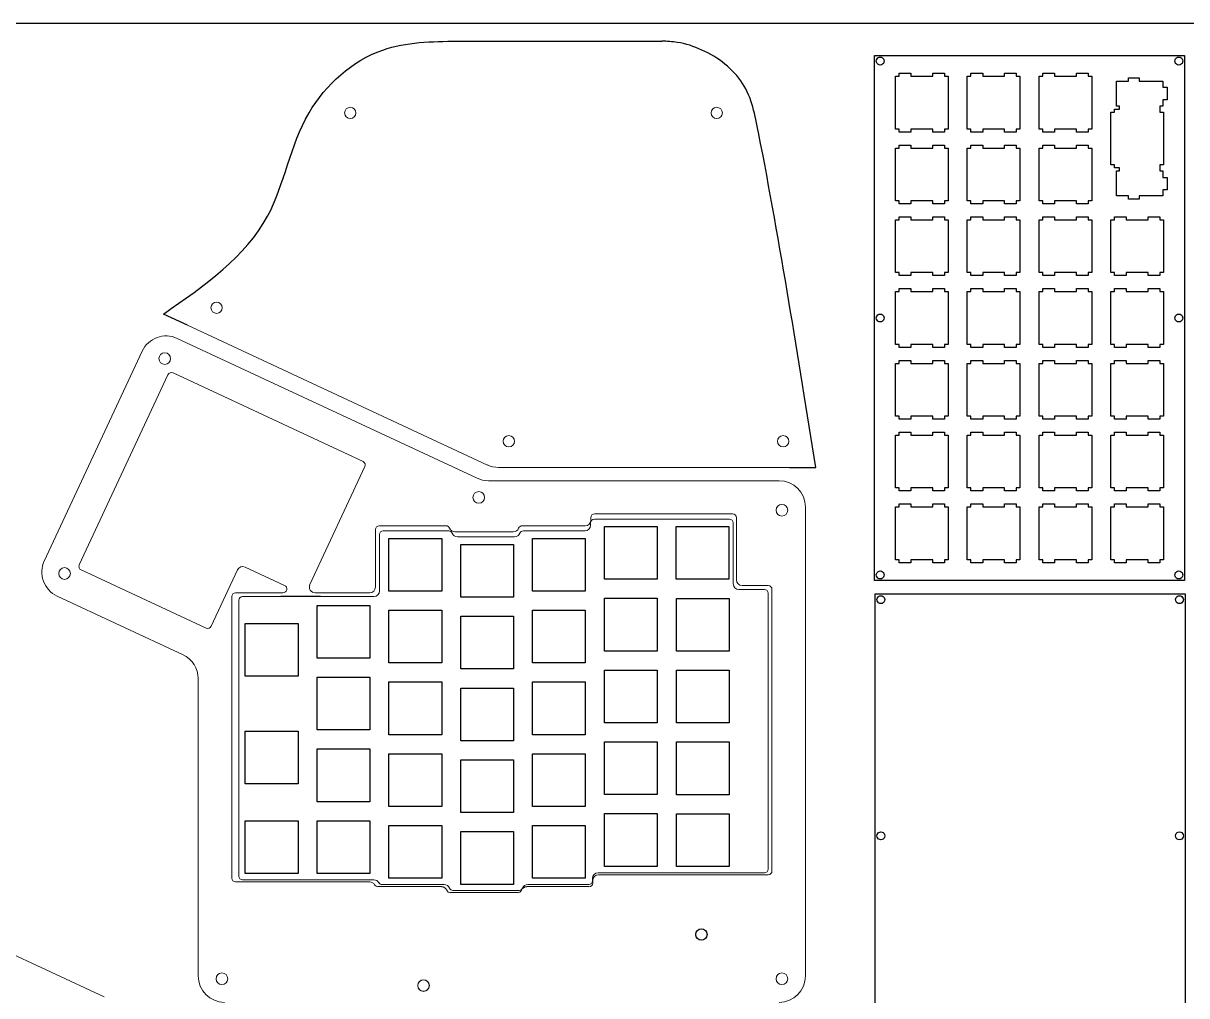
# Model space of a CAD drawing. Header units: inches. Extents: x 336 to 1076, y 210 to 710.
# Drawn here: x 520.1 to 828.8, y 451.7 to 709.8 of the extents above; entities that cross this region are included whole.
import ezdxf

# ---------------------------------------------------------------- set-up
doc = ezdxf.new("R2010")
doc.units = ezdxf.units.IN
doc.header["$MEASUREMENT"] = 0

msp = doc.modelspace()

# ---------------------------------------------------------------- linework, layer by layer
for p, q in [((635.26, 705.06), (689.51, 705.06)), ((563.71, 629.68), (557.36, 632.64)), ((723.36, 591.93), (730.36, 591.93)), ((598.94, 557.67), (588.48, 557.67))]:
    msp.add_line(p, q)
at = {"color": 0}
for p, q in [((745.96, 561.91), (745.96, 701.26)), ((745.96, 701.26), (828.16, 701.26)), ((746.61, 700.38), (746.84, 700.61)), ((746.84, 700.61), (747.13, 700.76)), ((747.13, 700.76), (747.46, 700.81)), ((747.46, 700.81), (747.78, 700.76)), ((747.78, 700.76), (748.07, 700.61)), ((748.07, 700.61), (748.31, 700.38)), ((825.81, 700.38), (826.04, 700.61)), ((826.04, 700.61), (826.33, 700.76)), ((826.33, 700.76), (826.66, 700.81)), ((826.66, 700.81), (826.98, 700.76)), ((826.98, 700.76), (827.27, 700.61)), ((827.27, 700.61), (827.51, 700.38)), ((828.16, 701.26), (828.16, 561.91)), ((746.41, 699.76), (746.46, 700.09)), ((746.46, 699.44), (746.41, 699.76)), ((746.46, 700.09), (746.61, 700.38)), ((746.61, 699.14), (746.46, 699.44)), ((746.84, 698.91), (746.61, 699.14)), ((747.13, 698.76), (746.84, 698.91)), ((747.46, 698.71), (747.13, 698.76)), ((747.78, 698.76), (747.46, 698.71)), ((748.07, 698.91), (747.78, 698.76)), ((748.31, 699.14), (748.07, 698.91)), ((748.31, 700.38), (748.45, 700.09)), ((748.45, 699.44), (748.31, 699.14)), ((748.45, 700.09), (748.5, 699.76)), ((748.5, 699.76), (748.45, 699.44)), ((825.61, 699.76), (825.66, 700.09)), ((825.66, 699.44), (825.61, 699.76)), ((825.66, 700.09), (825.81, 700.38)), ((825.81, 699.14), (825.66, 699.44)), ((826.04, 698.91), (825.81, 699.14)), ((826.33, 698.76), (826.04, 698.91)), ((826.66, 698.71), (826.33, 698.76)), ((826.98, 698.76), (826.66, 698.71)), ((827.27, 698.91), (826.98, 698.76)), ((827.51, 699.14), (827.27, 698.91)), ((827.51, 700.38), (827.65, 700.09)), ((827.65, 699.44), (827.51, 699.14)), ((827.65, 700.09), (827.71, 699.76)), ((827.71, 699.76), (827.65, 699.44)), ((751.48, 681.74), (751.48, 695.74)), ((751.48, 695.74), (752.48, 695.74)), ((752.48, 695.74), (752.48, 696.54)), ((752.48, 696.54), (755.58, 696.54)), ((755.58, 696.54), (755.58, 695.74)), ((755.58, 695.74), (761.38, 695.74)), ((761.38, 695.74), (761.38, 696.54)), ((761.38, 696.54), (764.48, 696.54)), ((764.48, 696.54), (764.48, 695.74)), ((764.48, 695.74), (765.48, 695.74)), ((765.48, 695.74), (765.48, 681.74)), ((770.53, 681.74), (770.53, 695.74)), ((770.53, 695.74), (771.53, 695.74)), ((771.53, 695.74), (771.53, 696.54)), ((771.53, 696.54), (774.63, 696.54)), ((774.63, 696.54), (774.63, 695.74)), ((774.63, 695.74), (780.43, 695.74)), ((780.43, 695.74), (780.43, 696.54)), ((780.43, 696.54), (783.53, 696.54)), ((783.53, 696.54), (783.53, 695.74)), ((783.53, 695.74), (784.53, 695.74)), ((784.53, 695.74), (784.53, 681.74)), ((789.58, 681.74), (789.58, 695.74)), ((789.58, 695.74), (790.58, 695.74)), ((790.58, 695.74), (790.58, 696.54)), ((790.58, 696.54), (793.68, 696.54)), ((793.68, 696.54), (793.68, 695.74)), ((793.68, 695.74), (799.48, 695.74)), ((799.48, 695.74), (799.48, 696.54)), ((799.48, 696.54), (802.58, 696.54)), ((802.58, 696.54), (802.58, 695.74)), ((802.58, 695.74), (803.58, 695.74)), ((803.58, 695.74), (803.58, 681.74)), ((813.33, 694.44), (813.33, 695.31)), ((813.33, 695.31), (816.13, 695.31)), ((816.13, 695.31), (816.13, 694.44)), ((810.1, 687.79), (810.1, 694.44)), ((810.1, 694.44), (813.33, 694.44)), ((816.13, 694.44), (822.4, 694.44)), ((822.4, 694.44), (822.4, 692.81)), ((822.4, 692.81), (823.6, 692.81)), ((823.6, 692.81), (823.6, 689.51)), ((823.6, 689.51), (822.4, 689.51)), ((822.4, 689.51), (822.4, 687.79)), ((808.63, 672.21), (808.63, 686.21)), ((808.63, 686.21), (809.63, 686.21)), ((809.63, 686.21), (809.63, 687.01)), ((809.63, 687.01), (810.9, 687.01)), ((810.9, 687.79), (810.1, 687.79)), ((810.9, 687.01), (810.9, 687.79)), ((822.4, 687.79), (821.6, 687.79)), ((821.6, 687.79), (821.6, 687.01)), ((821.6, 687.01), (821.63, 687.01)), ((821.63, 687.01), (821.63, 686.21)), ((821.63, 686.21), (822.63, 686.21)), ((822.63, 686.21), (822.63, 672.21)), ((752.48, 681.74), (751.48, 681.74)), ((752.48, 680.94), (752.48, 681.74)), ((755.58, 680.94), (752.48, 680.94)), ((761.38, 681.74), (755.58, 681.74)), ((755.58, 681.74), (755.58, 680.94)), ((761.38, 680.94), (761.38, 681.74)), ((764.48, 680.94), (761.38, 680.94)), ((765.48, 681.74), (764.48, 681.74)), ((764.48, 681.74), (764.48, 680.94)), ((771.53, 681.74), (770.53, 681.74)), ((771.53, 680.94), (771.53, 681.74)), ((774.63, 680.94), (771.53, 680.94)), ((780.43, 681.74), (774.63, 681.74)), ((774.63, 681.74), (774.63, 680.94)), ((780.43, 680.94), (780.43, 681.74)), ((783.53, 680.94), (780.43, 680.94)), ((784.53, 681.74), (783.53, 681.74)), ((783.53, 681.74), (783.53, 680.94)), ((790.58, 681.74), (789.58, 681.74)), ((790.58, 680.94), (790.58, 681.74)), ((793.68, 680.94), (790.58, 680.94)), ((799.48, 681.74), (793.68, 681.74)), ((793.68, 681.74), (793.68, 680.94)), ((799.48, 680.94), (799.48, 681.74)), ((802.58, 680.94), (799.48, 680.94)), ((803.58, 681.74), (802.58, 681.74)), ((802.58, 681.74), (802.58, 680.94)), ((751.48, 662.69), (751.48, 676.69)), ((751.48, 676.69), (752.48, 676.69)), ((752.48, 676.69), (752.48, 677.49)), ((752.48, 677.49), (755.58, 677.49)), ((755.58, 677.49), (755.58, 676.69)), ((755.58, 676.69), (761.38, 676.69)), ((761.38, 676.69), (761.38, 677.49)), ((761.38, 677.49), (764.48, 677.49)), ((764.48, 677.49), (764.48, 676.69)), ((764.48, 676.69), (765.48, 676.69)), ((765.48, 676.69), (765.48, 662.69)), ((770.53, 662.69), (770.53, 676.69)), ((770.53, 676.69), (771.53, 676.69)), ((771.53, 676.69), (771.53, 677.49)), ((771.53, 677.49), (774.63, 677.49)), ((774.63, 677.49), (774.63, 676.69)), ((774.63, 676.69), (780.43, 676.69)), ((780.43, 676.69), (780.43, 677.49)), ((780.43, 677.49), (783.53, 677.49)), ((783.53, 677.49), (783.53, 676.69)), ((783.53, 676.69), (784.53, 676.69)), ((784.53, 676.69), (784.53, 662.69)), ((789.58, 662.69), (789.58, 676.69)), ((789.58, 676.69), (790.58, 676.69)), ((790.58, 676.69), (790.58, 677.49)), ((790.58, 677.49), (793.68, 677.49)), ((793.68, 677.49), (793.68, 676.69)), ((793.68, 676.69), (799.48, 676.69)), ((799.48, 676.69), (799.48, 677.49)), ((799.48, 677.49), (802.58, 677.49)), ((802.58, 677.49), (802.58, 676.69)), ((802.58, 676.69), (803.58, 676.69)), ((803.58, 676.69), (803.58, 662.69)), ((809.63, 672.21), (808.63, 672.21)), ((809.63, 671.41), (809.63, 672.21)), ((810.9, 671.41), (809.63, 671.41)), ((810.1, 663.99), (810.1, 670.64)), ((810.1, 670.64), (810.9, 670.64)), ((810.9, 670.64), (810.9, 671.41)), ((821.63, 671.41), (821.6, 671.41)), ((821.6, 671.41), (821.6, 670.64)), ((821.6, 670.64), (822.4, 670.64)), ((822.63, 672.21), (821.63, 672.21)), ((821.63, 672.21), (821.63, 671.41)), ((822.4, 670.64), (822.4, 668.91)), ((822.4, 668.91), (823.6, 668.91)), ((823.6, 668.91), (823.6, 665.61)), ((813.33, 663.99), (810.1, 663.99)), ((813.33, 663.11), (813.33, 663.99)), ((822.4, 663.99), (816.13, 663.99)), ((816.13, 663.99), (816.13, 663.11)), ((823.6, 665.61), (822.4, 665.61)), ((822.4, 665.61), (822.4, 663.99)), ((752.48, 662.69), (751.48, 662.69)), ((752.48, 661.89), (752.48, 662.69)), ((755.58, 661.89), (752.48, 661.89)), ((761.38, 662.69), (755.58, 662.69)), ((755.58, 662.69), (755.58, 661.89)), ((761.38, 661.89), (761.38, 662.69)), ((764.48, 661.89), (761.38, 661.89)), ((765.48, 662.69), (764.48, 662.69)), ((764.48, 662.69), (764.48, 661.89)), ((771.53, 662.69), (770.53, 662.69)), ((771.53, 661.89), (771.53, 662.69)), ((774.63, 661.89), (771.53, 661.89)), ((780.43, 662.69), (774.63, 662.69)), ((774.63, 662.69), (774.63, 661.89)), ((780.43, 661.89), (780.43, 662.69)), ((783.53, 661.89), (780.43, 661.89)), ((784.53, 662.69), (783.53, 662.69)), ((783.53, 662.69), (783.53, 661.89)), ((790.58, 662.69), (789.58, 662.69)), ((790.58, 661.89), (790.58, 662.69)), ((793.68, 661.89), (790.58, 661.89)), ((799.48, 662.69), (793.68, 662.69)), ((793.68, 662.69), (793.68, 661.89)), ((799.48, 661.89), (799.48, 662.69)), ((802.58, 661.89), (799.48, 661.89)), ((803.58, 662.69), (802.58, 662.69)), ((802.58, 662.69), (802.58, 661.89)), ((816.13, 663.11), (813.33, 663.11)), ((751.48, 643.64), (751.48, 657.64)), ((751.48, 657.64), (752.48, 657.64)), ((752.48, 657.64), (752.48, 658.44)), ((752.48, 658.44), (755.58, 658.44)), ((755.58, 658.44), (755.58, 657.64)), ((755.58, 657.64), (761.38, 657.64)), ((761.38, 657.64), (761.38, 658.44)), ((761.38, 658.44), (764.48, 658.44)), ((764.48, 658.44), (764.48, 657.64)), ((764.48, 657.64), (765.48, 657.64)), ((765.48, 657.64), (765.48, 643.64)), ((770.53, 643.64), (770.53, 657.64)), ((770.53, 657.64), (771.53, 657.64)), ((771.53, 657.64), (771.53, 658.44)), ((771.53, 658.44), (774.63, 658.44)), ((774.63, 658.44), (774.63, 657.64)), ((774.63, 657.64), (780.43, 657.64)), ((780.43, 657.64), (780.43, 658.44)), ((780.43, 658.44), (783.53, 658.44)), ((783.53, 658.44), (783.53, 657.64)), ((783.53, 657.64), (784.53, 657.64)), ((784.53, 657.64), (784.53, 643.64)), ((789.58, 643.64), (789.58, 657.64)), ((789.58, 657.64), (790.58, 657.64)), ((790.58, 657.64), (790.58, 658.44)), ((790.58, 658.44), (793.68, 658.44)), ((793.68, 658.44), (793.68, 657.64)), ((793.68, 657.64), (799.48, 657.64)), ((799.48, 657.64), (799.48, 658.44)), ((799.48, 658.44), (802.58, 658.44)), ((802.58, 658.44), (802.58, 657.64)), ((802.58, 657.64), (803.58, 657.64)), ((803.58, 657.64), (803.58, 643.64)), ((808.63, 643.64), (808.63, 657.64)), ((808.63, 657.64), (809.63, 657.64)), ((809.63, 657.64), (809.63, 658.44)), ((809.63, 658.44), (812.73, 658.44)), ((812.73, 658.44), (812.73, 657.64)), ((812.73, 657.64), (818.53, 657.64)), ((818.53, 657.64), (818.53, 658.44)), ((818.53, 658.44), (821.63, 658.44)), ((821.63, 658.44), (821.63, 657.64)), ((821.63, 657.64), (822.63, 657.64)), ((822.63, 657.64), (822.63, 643.64)), ((752.48, 643.64), (751.48, 643.64)), ((752.48, 642.84), (752.48, 643.64)), ((755.58, 642.84), (752.48, 642.84)), ((761.38, 643.64), (755.58, 643.64)), ((755.58, 643.64), (755.58, 642.84)), ((761.38, 642.84), (761.38, 643.64)), ((764.48, 642.84), (761.38, 642.84)), ((765.48, 643.64), (764.48, 643.64)), ((764.48, 643.64), (764.48, 642.84)), ((771.53, 643.64), (770.53, 643.64)), ((771.53, 642.84), (771.53, 643.64)), ((774.63, 642.84), (771.53, 642.84)), ((780.43, 643.64), (774.63, 643.64)), ((774.63, 643.64), (774.63, 642.84)), ((780.43, 642.84), (780.43, 643.64)), ((783.53, 642.84), (780.43, 642.84)), ((784.53, 643.64), (783.53, 643.64)), ((783.53, 643.64), (783.53, 642.84)), ((790.58, 643.64), (789.58, 643.64)), ((790.58, 642.84), (790.58, 643.64)), ((793.68, 642.84), (790.58, 642.84)), ((799.48, 643.64), (793.68, 643.64)), ((793.68, 643.64), (793.68, 642.84)), ((799.48, 642.84), (799.48, 643.64)), ((802.58, 642.84), (799.48, 642.84)), ((803.58, 643.64), (802.58, 643.64)), ((802.58, 643.64), (802.58, 642.84)), ((809.63, 643.64), (808.63, 643.64)), ((809.63, 642.84), (809.63, 643.64)), ((812.73, 642.84), (809.63, 642.84)), ((818.53, 643.64), (812.73, 643.64)), ((812.73, 643.64), (812.73, 642.84)), ((818.53, 642.84), (818.53, 643.64)), ((821.63, 642.84), (818.53, 642.84)), ((822.63, 643.64), (821.63, 643.64)), ((821.63, 643.64), (821.63, 642.84)), ((752.48, 638.59), (752.48, 639.39)), ((752.48, 639.39), (755.58, 639.39)), ((755.58, 639.39), (755.58, 638.59)), ((761.38, 638.59), (761.38, 639.39)), ((761.38, 639.39), (764.48, 639.39)), ((764.48, 639.39), (764.48, 638.59)), ((771.53, 638.59), (771.53, 639.39)), ((771.53, 639.39), (774.63, 639.39)), ((774.63, 639.39), (774.63, 638.59)), ((780.43, 638.59), (780.43, 639.39)), ((780.43, 639.39), (783.53, 639.39)), ((783.53, 639.39), (783.53, 638.59)), ((790.58, 638.59), (790.58, 639.39)), ((790.58, 639.39), (793.68, 639.39)), ((793.68, 639.39), (793.68, 638.59)), ((799.48, 638.59), (799.48, 639.39)), ((799.48, 639.39), (802.58, 639.39)), ((802.58, 639.39), (802.58, 638.59)), ((809.63, 638.59), (809.63, 639.39)), ((809.63, 639.39), (812.73, 639.39)), ((812.73, 639.39), (812.73, 638.59)), ((818.53, 638.59), (818.53, 639.39)), ((818.53, 639.39), (821.63, 639.39)), ((821.63, 639.39), (821.63, 638.59)), ((751.48, 624.59), (751.48, 638.59)), ((751.48, 638.59), (752.48, 638.59)), ((755.58, 638.59), (761.38, 638.59)), ((764.48, 638.59), (765.48, 638.59)), ((765.48, 638.59), (765.48, 624.59)), ((770.53, 624.59), (770.53, 638.59)), ((770.53, 638.59), (771.53, 638.59)), ((774.63, 638.59), (780.43, 638.59)), ((783.53, 638.59), (784.53, 638.59)), ((784.53, 638.59), (784.53, 624.59)), ((789.58, 624.59), (789.58, 638.59)), ((789.58, 638.59), (790.58, 638.59)), ((793.68, 638.59), (799.48, 638.59)), ((802.58, 638.59), (803.58, 638.59)), ((803.58, 638.59), (803.58, 624.59)), ((808.63, 624.59), (808.63, 638.59)), ((808.63, 638.59), (809.63, 638.59)), ((812.73, 638.59), (818.53, 638.59)), ((821.63, 638.59), (822.63, 638.59)), ((822.63, 638.59), (822.63, 624.59)), ((746.41, 631.59), (746.46, 631.91)), ((746.46, 631.26), (746.41, 631.59)), ((746.46, 631.91), (746.61, 632.2)), ((746.61, 630.97), (746.46, 631.26)), ((746.61, 632.2), (746.84, 632.43)), ((746.84, 630.74), (746.61, 630.97)), ((746.84, 632.43), (747.13, 632.59)), ((747.13, 630.59), (746.84, 630.74)), ((747.13, 632.59), (747.46, 632.64)), ((747.46, 630.54), (747.13, 630.59)), ((747.46, 632.64), (747.78, 632.59)), ((747.78, 630.59), (747.46, 630.54)), ((747.78, 632.59), (748.07, 632.43)), ((748.07, 630.74), (747.78, 630.59)), ((748.07, 632.43), (748.31, 632.2)), ((748.31, 630.97), (748.07, 630.74)), ((748.31, 632.2), (748.45, 631.91)), ((748.45, 631.26), (748.31, 630.97)), ((748.45, 631.91), (748.5, 631.59)), ((748.5, 631.59), (748.45, 631.26)), ((825.61, 631.59), (825.66, 631.91)), ((825.66, 631.26), (825.61, 631.59)), ((825.66, 631.91), (825.81, 632.2)), ((825.81, 630.97), (825.66, 631.26)), ((825.81, 632.2), (826.04, 632.43)), ((826.04, 630.74), (825.81, 630.97)), ((826.04, 632.43), (826.33, 632.59)), ((826.33, 630.59), (826.04, 630.74)), ((826.33, 632.59), (826.66, 632.64)), ((826.66, 630.54), (826.33, 630.59)), ((826.66, 632.64), (826.98, 632.59)), ((826.98, 630.59), (826.66, 630.54)), ((826.98, 632.59), (827.27, 632.43)), ((827.27, 630.74), (826.98, 630.59)), ((827.27, 632.43), (827.51, 632.2)), ((827.51, 630.97), (827.27, 630.74)), ((827.51, 632.2), (827.65, 631.91)), ((827.65, 631.26), (827.51, 630.97)), ((827.65, 631.91), (827.71, 631.59)), ((827.71, 631.59), (827.65, 631.26)), ((752.48, 624.59), (751.48, 624.59)), ((752.48, 623.79), (752.48, 624.59)), ((755.58, 623.79), (752.48, 623.79)), ((761.38, 624.59), (755.58, 624.59)), ((755.58, 624.59), (755.58, 623.79)), ((761.38, 623.79), (761.38, 624.59)), ((764.48, 623.79), (761.38, 623.79)), ((765.48, 624.59), (764.48, 624.59)), ((764.48, 624.59), (764.48, 623.79)), ((771.53, 624.59), (770.53, 624.59)), ((771.53, 623.79), (771.53, 624.59)), ((774.63, 623.79), (771.53, 623.79)), ((780.43, 624.59), (774.63, 624.59)), ((774.63, 624.59), (774.63, 623.79)), ((780.43, 623.79), (780.43, 624.59)), ((783.53, 623.79), (780.43, 623.79)), ((784.53, 624.59), (783.53, 624.59)), ((783.53, 624.59), (783.53, 623.79)), ((790.58, 624.59), (789.58, 624.59)), ((790.58, 623.79), (790.58, 624.59)), ((793.68, 623.79), (790.58, 623.79)), ((799.48, 624.59), (793.68, 624.59)), ((793.68, 624.59), (793.68, 623.79)), ((799.48, 623.79), (799.48, 624.59)), ((802.58, 623.79), (799.48, 623.79)), ((803.58, 624.59), (802.58, 624.59)), ((802.58, 624.59), (802.58, 623.79)), ((809.63, 624.59), (808.63, 624.59)), ((809.63, 623.79), (809.63, 624.59)), ((812.73, 623.79), (809.63, 623.79)), ((818.53, 624.59), (812.73, 624.59)), ((812.73, 624.59), (812.73, 623.79)), ((818.53, 623.79), (818.53, 624.59)), ((821.63, 623.79), (818.53, 623.79)), ((822.63, 624.59), (821.63, 624.59)), ((821.63, 624.59), (821.63, 623.79)), ((751.48, 605.54), (751.48, 619.54)), ((751.48, 619.54), (752.48, 619.54)), ((752.48, 619.54), (752.48, 620.34)), ((752.48, 620.34), (755.58, 620.34)), ((755.58, 620.34), (755.58, 619.54)), ((755.58, 619.54), (761.38, 619.54)), ((761.38, 619.54), (761.38, 620.34)), ((761.38, 620.34), (764.48, 620.34)), ((764.48, 620.34), (764.48, 619.54)), ((764.48, 619.54), (765.48, 619.54)), ((765.48, 619.54), (765.48, 605.54)), ((770.53, 605.54), (770.53, 619.54)), ((770.53, 619.54), (771.53, 619.54)), ((771.53, 619.54), (771.53, 620.34)), ((771.53, 620.34), (774.63, 620.34)), ((774.63, 620.34), (774.63, 619.54)), ((774.63, 619.54), (780.43, 619.54)), ((780.43, 619.54), (780.43, 620.34)), ((780.43, 620.34), (783.53, 620.34)), ((783.53, 620.34), (783.53, 619.54)), ((783.53, 619.54), (784.53, 619.54)), ((784.53, 619.54), (784.53, 605.54)), ((789.58, 605.54), (789.58, 619.54)), ((789.58, 619.54), (790.58, 619.54)), ((790.58, 619.54), (790.58, 620.34)), ((790.58, 620.34), (793.68, 620.34)), ((793.68, 620.34), (793.68, 619.54)), ((793.68, 619.54), (799.48, 619.54)), ((799.48, 619.54), (799.48, 620.34)), ((799.48, 620.34), (802.58, 620.34)), ((802.58, 620.34), (802.58, 619.54)), ((802.58, 619.54), (803.58, 619.54)), ((803.58, 619.54), (803.58, 605.54)), ((808.63, 605.54), (808.63, 619.54)), ((808.63, 619.54), (809.63, 619.54)), ((809.63, 619.54), (809.63, 620.34)), ((809.63, 620.34), (812.73, 620.34)), ((812.73, 620.34), (812.73, 619.54)), ((812.73, 619.54), (818.53, 619.54)), ((818.53, 619.54), (818.53, 620.34)), ((818.53, 620.34), (821.63, 620.34)), ((821.63, 620.34), (821.63, 619.54)), ((821.63, 619.54), (822.63, 619.54)), ((822.63, 619.54), (822.63, 605.54)), ((752.48, 605.54), (751.48, 605.54)), ((752.48, 604.74), (752.48, 605.54)), ((761.38, 605.54), (755.58, 605.54)), ((755.58, 605.54), (755.58, 604.74)), ((761.38, 604.74), (761.38, 605.54)), ((765.48, 605.54), (764.48, 605.54)), ((764.48, 605.54), (764.48, 604.74)), ((771.53, 605.54), (770.53, 605.54)), ((771.53, 604.74), (771.53, 605.54)), ((780.43, 605.54), (774.63, 605.54)), ((774.63, 605.54), (774.63, 604.74)), ((780.43, 604.74), (780.43, 605.54)), ((784.53, 605.54), (783.53, 605.54)), ((783.53, 605.54), (783.53, 604.74)), ((790.58, 605.54), (789.58, 605.54)), ((790.58, 604.74), (790.58, 605.54)), ((799.48, 605.54), (793.68, 605.54)), ((793.68, 605.54), (793.68, 604.74)), ((799.48, 604.74), (799.48, 605.54)), ((803.58, 605.54), (802.58, 605.54)), ((802.58, 605.54), (802.58, 604.74)), ((809.63, 605.54), (808.63, 605.54)), ((809.63, 604.74), (809.63, 605.54)), ((818.53, 605.54), (812.73, 605.54)), ((812.73, 605.54), (812.73, 604.74)), ((818.53, 604.74), (818.53, 605.54)), ((822.63, 605.54), (821.63, 605.54)), ((821.63, 605.54), (821.63, 604.74)), ((755.58, 604.74), (752.48, 604.74)), ((764.48, 604.74), (761.38, 604.74)), ((774.63, 604.74), (771.53, 604.74)), ((783.53, 604.74), (780.43, 604.74)), ((793.68, 604.74), (790.58, 604.74)), ((802.58, 604.74), (799.48, 604.74)), ((812.73, 604.74), (809.63, 604.74)), ((821.63, 604.74), (818.53, 604.74)), ((751.48, 586.49), (751.48, 600.49)), ((751.48, 600.49), (752.48, 600.49)), ((752.48, 600.49), (752.48, 601.29)), ((752.48, 601.29), (755.58, 601.29)), ((755.58, 601.29), (755.58, 600.49)), ((755.58, 600.49), (761.38, 600.49)), ((761.38, 600.49), (761.38, 601.29)), ((761.38, 601.29), (764.48, 601.29)), ((764.48, 601.29), (764.48, 600.49)), ((764.48, 600.49), (765.48, 600.49)), ((765.48, 600.49), (765.48, 586.49)), ((770.53, 586.49), (770.53, 600.49)), ((770.53, 600.49), (771.53, 600.49)), ((771.53, 600.49), (771.53, 601.29)), ((771.53, 601.29), (774.63, 601.29)), ((774.63, 601.29), (774.63, 600.49)), ((774.63, 600.49), (780.43, 600.49)), ((780.43, 600.49), (780.43, 601.29)), ((780.43, 601.29), (783.53, 601.29)), ((783.53, 601.29), (783.53, 600.49)), ((783.53, 600.49), (784.53, 600.49)), ((784.53, 600.49), (784.53, 586.49)), ((789.58, 586.49), (789.58, 600.49)), ((789.58, 600.49), (790.58, 600.49)), ((790.58, 600.49), (790.58, 601.29)), ((790.58, 601.29), (793.68, 601.29)), ((793.68, 601.29), (793.68, 600.49)), ((793.68, 600.49), (799.48, 600.49)), ((799.48, 600.49), (799.48, 601.29)), ((799.48, 601.29), (802.58, 601.29)), ((802.58, 601.29), (802.58, 600.49)), ((802.58, 600.49), (803.58, 600.49)), ((803.58, 600.49), (803.58, 586.49)), ((808.63, 586.49), (808.63, 600.49)), ((808.63, 600.49), (809.63, 600.49)), ((809.63, 600.49), (809.63, 601.29)), ((809.63, 601.29), (812.73, 601.29)), ((812.73, 601.29), (812.73, 600.49)), ((812.73, 600.49), (818.53, 600.49)), ((818.53, 600.49), (818.53, 601.29)), ((818.53, 601.29), (821.63, 601.29)), ((821.63, 601.29), (821.63, 600.49)), ((821.63, 600.49), (822.63, 600.49)), ((822.63, 600.49), (822.63, 586.49)), ((752.48, 586.49), (751.48, 586.49)), ((752.48, 585.69), (752.48, 586.49)), ((761.38, 586.49), (755.58, 586.49)), ((755.58, 586.49), (755.58, 585.69)), ((761.38, 585.69), (761.38, 586.49)), ((765.48, 586.49), (764.48, 586.49)), ((764.48, 586.49), (764.48, 585.69)), ((771.53, 586.49), (770.53, 586.49)), ((771.53, 585.69), (771.53, 586.49)), ((780.43, 586.49), (774.63, 586.49)), ((774.63, 586.49), (774.63, 585.69)), ((780.43, 585.69), (780.43, 586.49)), ((784.53, 586.49), (783.53, 586.49)), ((783.53, 586.49), (783.53, 585.69)), ((790.58, 586.49), (789.58, 586.49)), ((790.58, 585.69), (790.58, 586.49)), ((799.48, 586.49), (793.68, 586.49)), ((793.68, 586.49), (793.68, 585.69)), ((799.48, 585.69), (799.48, 586.49)), ((803.58, 586.49), (802.58, 586.49)), ((802.58, 586.49), (802.58, 585.69)), ((809.63, 586.49), (808.63, 586.49)), ((809.63, 585.69), (809.63, 586.49)), ((818.53, 586.49), (812.73, 586.49)), ((812.73, 586.49), (812.73, 585.69)), ((818.53, 585.69), (818.53, 586.49)), ((822.63, 586.49), (821.63, 586.49)), ((821.63, 586.49), (821.63, 585.69)), ((755.58, 585.69), (752.48, 585.69)), ((764.48, 585.69), (761.38, 585.69)), ((774.63, 585.69), (771.53, 585.69)), ((783.53, 585.69), (780.43, 585.69)), ((793.68, 585.69), (790.58, 585.69)), ((802.58, 585.69), (799.48, 585.69)), ((812.73, 585.69), (809.63, 585.69)), ((821.63, 585.69), (818.53, 585.69)), ((751.48, 567.44), (751.48, 581.44)), ((751.48, 581.44), (752.48, 581.44)), ((752.48, 581.44), (752.48, 582.24)), ((752.48, 582.24), (755.58, 582.24)), ((755.58, 582.24), (755.58, 581.44)), ((755.58, 581.44), (761.38, 581.44)), ((761.38, 581.44), (761.38, 582.24)), ((761.38, 582.24), (764.48, 582.24)), ((764.48, 582.24), (764.48, 581.44)), ((764.48, 581.44), (765.48, 581.44)), ((765.48, 581.44), (765.48, 567.44)), ((770.53, 567.44), (770.53, 581.44)), ((770.53, 581.44), (771.53, 581.44)), ((771.53, 581.44), (771.53, 582.24)), ((771.53, 582.24), (774.63, 582.24)), ((774.63, 582.24), (774.63, 581.44)), ((774.63, 581.44), (780.43, 581.44)), ((780.43, 581.44), (780.43, 582.24)), ((780.43, 582.24), (783.53, 582.24)), ((783.53, 582.24), (783.53, 581.44)), ((783.53, 581.44), (784.53, 581.44)), ((784.53, 581.44), (784.53, 567.44)), ((789.58, 567.44), (789.58, 581.44)), ((789.58, 581.44), (790.58, 581.44)), ((790.58, 581.44), (790.58, 582.24)), ((790.58, 582.24), (793.68, 582.24)), ((793.68, 582.24), (793.68, 581.44)), ((793.68, 581.44), (799.48, 581.44)), ((799.48, 581.44), (799.48, 582.24)), ((799.48, 582.24), (802.58, 582.24)), ((802.58, 582.24), (802.58, 581.44)), ((802.58, 581.44), (803.58, 581.44)), ((803.58, 581.44), (803.58, 567.44)), ((808.63, 567.44), (808.63, 581.44)), ((808.63, 581.44), (809.63, 581.44)), ((809.63, 581.44), (809.63, 582.24)), ((809.63, 582.24), (812.73, 582.24)), ((812.73, 582.24), (812.73, 581.44)), ((812.73, 581.44), (818.53, 581.44)), ((818.53, 581.44), (818.53, 582.24)), ((818.53, 582.24), (821.63, 582.24)), ((821.63, 582.24), (821.63, 581.44)), ((821.63, 581.44), (822.63, 581.44)), ((822.63, 581.44), (822.63, 567.44)), ((674.27, 562.27), (674.27, 576.27)), ((674.27, 576.27), (688.27, 576.27)), ((688.27, 576.27), (688.27, 562.27)), ((693.32, 562.27), (693.32, 576.27)), ((693.32, 576.27), (707.32, 576.27)), ((707.32, 576.27), (707.32, 562.27)), ((617.12, 559.1), (617.12, 573.1)), ((617.12, 573.1), (631.12, 573.1)), ((617.12, 559.1), (617.12, 573.1)), ((617.12, 573.1), (631.12, 573.1)), ((631.12, 573.1), (631.12, 559.1)), ((631.12, 573.1), (631.12, 559.1)), ((636.17, 557.5), (636.17, 571.5)), ((636.17, 571.5), (650.17, 571.5)), ((650.17, 571.5), (650.17, 557.5)), ((655.22, 559.1), (655.22, 573.1)), ((655.22, 573.1), (669.22, 573.1)), ((669.22, 573.1), (669.22, 559.1)), ((752.48, 567.44), (751.48, 567.44)), ((752.48, 566.64), (752.48, 567.44)), ((755.58, 566.64), (752.48, 566.64)), ((761.38, 567.44), (755.58, 567.44)), ((755.58, 567.44), (755.58, 566.64)), ((761.38, 566.64), (761.38, 567.44)), ((764.48, 566.64), (761.38, 566.64)), ((765.48, 567.44), (764.48, 567.44)), ((764.48, 567.44), (764.48, 566.64)), ((771.53, 567.44), (770.53, 567.44)), ((771.53, 566.64), (771.53, 567.44)), ((774.63, 566.64), (771.53, 566.64)), ((780.43, 567.44), (774.63, 567.44)), ((774.63, 567.44), (774.63, 566.64)), ((780.43, 566.64), (780.43, 567.44)), ((783.53, 566.64), (780.43, 566.64)), ((784.53, 567.44), (783.53, 567.44)), ((783.53, 567.44), (783.53, 566.64)), ((790.58, 567.44), (789.58, 567.44)), ((790.58, 566.64), (790.58, 567.44)), ((793.68, 566.64), (790.58, 566.64)), ((799.48, 567.44), (793.68, 567.44)), ((793.68, 567.44), (793.68, 566.64)), ((799.48, 566.64), (799.48, 567.44)), ((802.58, 566.64), (799.48, 566.64)), ((803.58, 567.44), (802.58, 567.44)), ((802.58, 567.44), (802.58, 566.64)), ((809.63, 567.44), (808.63, 567.44)), ((809.63, 566.64), (809.63, 567.44)), ((812.73, 566.64), (809.63, 566.64)), ((818.53, 567.44), (812.73, 567.44)), ((812.73, 567.44), (812.73, 566.64)), ((818.53, 566.64), (818.53, 567.44)), ((821.63, 566.64), (818.53, 566.64)), ((822.63, 567.44), (821.63, 567.44)), ((821.63, 567.44), (821.63, 566.64)), ((688.27, 562.27), (674.27, 562.27)), ((707.32, 562.27), (693.32, 562.27)), ((828.16, 561.91), (745.96, 561.91)), ((746.41, 563.41), (746.46, 563.74)), ((746.46, 563.09), (746.41, 563.41)), ((746.46, 563.74), (746.61, 564.03)), ((746.61, 562.79), (746.46, 563.09)), ((746.61, 564.03), (746.84, 564.26)), ((746.84, 562.56), (746.61, 562.79)), ((746.84, 564.26), (747.13, 564.41)), ((747.13, 562.41), (746.84, 562.56)), ((747.13, 564.41), (747.46, 564.46)), ((747.46, 562.36), (747.13, 562.41)), ((747.46, 564.46), (747.78, 564.41)), ((747.78, 562.41), (747.46, 562.36)), ((747.78, 564.41), (748.07, 564.26)), ((748.07, 562.56), (747.78, 562.41)), ((748.07, 564.26), (748.31, 564.03)), ((748.31, 562.79), (748.07, 562.56)), ((748.31, 564.03), (748.45, 563.74)), ((748.45, 563.09), (748.31, 562.79)), ((748.45, 563.74), (748.5, 563.41)), ((748.5, 563.41), (748.45, 563.09)), ((825.61, 563.41), (825.66, 563.74)), ((825.66, 563.09), (825.61, 563.41)), ((825.66, 563.74), (825.81, 564.03)), ((825.81, 562.79), (825.66, 563.09)), ((825.81, 564.03), (826.04, 564.26)), ((826.04, 562.56), (825.81, 562.79)), ((826.04, 564.26), (826.33, 564.41)), ((826.33, 562.41), (826.04, 562.56)), ((826.33, 564.41), (826.66, 564.46)), ((826.66, 562.36), (826.33, 562.41)), ((826.66, 564.46), (826.98, 564.41)), ((826.98, 562.41), (826.66, 562.36)), ((826.98, 564.41), (827.27, 564.26)), ((827.27, 562.56), (826.98, 562.41)), ((827.27, 564.26), (827.51, 564.03)), ((827.51, 562.79), (827.27, 562.56)), ((827.51, 564.03), (827.65, 563.74)), ((827.65, 563.09), (827.51, 562.79)), ((827.65, 563.74), (827.71, 563.41)), ((827.71, 563.41), (827.65, 563.09)), ((631.12, 559.1), (617.12, 559.1)), ((631.12, 559.1), (617.12, 559.1)), ((669.22, 559.1), (655.22, 559.1)), ((650.17, 557.5), (636.17, 557.5)), ((674.27, 543.22), (674.27, 557.22)), ((674.27, 557.22), (688.27, 557.22)), ((688.27, 557.22), (688.27, 543.22)), ((693.39, 543.19), (693.39, 557.19)), ((693.39, 557.19), (707.39, 557.19)), ((707.39, 557.19), (707.39, 543.19)), ((746.13, 304.7), (746.13, 558.35)), ((746.13, 558.35), (828.33, 558.35)), ((746.58, 556.85), (746.63, 557.17)), ((746.63, 556.52), (746.58, 556.85)), ((746.63, 557.17), (746.78, 557.46)), ((746.78, 556.23), (746.63, 556.52)), ((746.78, 557.46), (747.02, 557.69)), ((747.02, 556), (746.78, 556.23)), ((747.02, 557.69), (747.31, 557.84)), ((747.31, 555.85), (747.02, 556)), ((747.31, 557.84), (747.63, 557.89)), ((747.63, 555.8), (747.31, 555.85)), ((747.63, 557.89), (747.96, 557.84)), ((747.96, 555.85), (747.63, 555.8)), ((747.96, 557.84), (748.25, 557.69)), ((748.25, 556), (747.96, 555.85)), ((748.25, 557.69), (748.48, 557.46)), ((748.48, 556.23), (748.25, 556)), ((748.48, 557.46), (748.63, 557.17)), ((748.63, 556.52), (748.48, 556.23)), ((748.63, 557.17), (748.68, 556.85)), ((748.68, 556.85), (748.63, 556.52)), ((825.78, 556.85), (825.83, 557.17)), ((825.83, 556.52), (825.78, 556.85)), ((825.83, 557.17), (825.98, 557.46)), ((825.98, 556.23), (825.83, 556.52)), ((825.98, 557.46), (826.22, 557.69)), ((826.22, 556), (825.98, 556.23)), ((826.22, 557.69), (826.51, 557.84)), ((826.51, 555.85), (826.22, 556)), ((826.51, 557.84), (826.83, 557.89)), ((826.83, 555.8), (826.51, 555.85)), ((826.83, 557.89), (827.16, 557.84)), ((827.16, 555.85), (826.83, 555.8)), ((827.16, 557.84), (827.45, 557.69)), ((827.45, 556), (827.16, 555.85)), ((827.45, 557.69), (827.68, 557.46)), ((827.68, 556.23), (827.45, 556)), ((827.68, 557.46), (827.83, 557.17)), ((827.83, 556.52), (827.68, 556.23)), ((827.83, 557.17), (827.88, 556.85)), ((827.88, 556.85), (827.83, 556.52)), ((828.33, 558.35), (828.33, 304.7)), ((598.07, 541.32), (598.07, 555.32)), ((598.07, 555.32), (612.07, 555.32)), ((612.07, 555.32), (612.07, 541.32)), ((617.12, 540.05), (617.12, 554.05)), ((617.12, 554.05), (631.12, 554.05)), ((631.12, 554.05), (631.12, 540.05)), ((655.22, 540.05), (655.22, 554.05)), ((655.22, 554.05), (669.22, 554.05)), ((669.22, 554.05), (669.22, 540.05)), ((579.02, 536.55), (579.02, 550.55)), ((579.02, 550.55), (593.02, 550.55)), ((593.02, 550.55), (593.02, 536.55)), ((636.17, 538.45), (636.17, 552.45)), ((636.17, 552.45), (650.17, 552.45)), ((650.17, 552.45), (650.17, 538.45)), ((688.27, 543.22), (674.27, 543.22)), ((612.07, 541.32), (598.07, 541.32)), ((707.39, 543.19), (693.39, 543.19)), ((631.12, 540.05), (617.12, 540.05)), ((650.17, 538.45), (636.17, 538.45)), ((669.22, 540.05), (655.22, 540.05)), ((674.27, 524.17), (674.27, 538.17)), ((674.27, 538.17), (688.27, 538.17)), ((688.27, 538.17), (688.27, 524.17)), ((693.39, 524.14), (693.39, 538.14)), ((693.39, 538.14), (707.39, 538.14)), ((707.39, 538.14), (707.39, 524.14)), ((593.02, 536.55), (579.02, 536.55)), ((598.07, 522.27), (598.07, 536.27)), ((598.07, 536.27), (612.07, 536.27)), ((612.07, 536.27), (612.07, 522.27)), ((617.12, 521), (617.12, 535)), ((617.12, 535), (631.12, 535)), ((631.12, 535), (631.12, 521)), ((655.22, 521), (655.22, 535)), ((655.22, 535), (669.22, 535)), ((669.22, 535), (669.22, 521)), ((636.17, 519.4), (636.17, 533.4)), ((636.17, 533.4), (650.17, 533.4)), ((650.17, 533.4), (650.17, 519.4)), ((579.02, 507.98), (579.02, 521.98)), ((579.02, 521.98), (593.02, 521.98)), ((593.02, 521.98), (593.02, 507.98)), ((612.07, 522.27), (598.07, 522.27)), ((688.27, 524.17), (674.27, 524.17)), ((707.39, 524.14), (693.39, 524.14)), ((631.12, 521), (617.12, 521)), ((650.17, 519.4), (636.17, 519.4)), ((669.22, 521), (655.22, 521)), ((674.27, 505.12), (674.27, 519.12)), ((674.27, 519.12), (688.27, 519.12)), ((688.27, 519.12), (688.27, 505.12)), ((693.39, 505.09), (693.39, 519.09)), ((693.39, 519.09), (707.39, 519.09)), ((707.39, 519.09), (707.39, 505.09)), ((598.07, 503.22), (598.07, 517.22)), ((598.07, 517.22), (612.07, 517.22)), ((612.07, 517.22), (612.07, 503.22)), ((617.12, 501.95), (617.12, 515.95)), ((617.12, 515.95), (631.12, 515.95)), ((631.12, 515.95), (631.12, 501.95)), ((655.22, 501.95), (655.22, 515.95)), ((655.22, 515.95), (669.22, 515.95)), ((669.22, 515.95), (669.22, 501.95)), ((636.17, 500.35), (636.17, 514.35)), ((636.17, 514.35), (650.17, 514.35)), ((650.17, 514.35), (650.17, 500.35)), ((593.02, 507.98), (579.02, 507.98)), ((612.07, 503.22), (598.07, 503.22)), ((688.27, 505.12), (674.27, 505.12)), ((707.39, 505.09), (693.39, 505.09)), ((631.12, 501.95), (617.12, 501.95)), ((650.17, 500.35), (636.17, 500.35)), ((669.22, 501.95), (655.22, 501.95)), ((674.27, 486.07), (674.27, 500.08)), ((674.27, 500.08), (688.27, 500.08)), ((688.27, 500.08), (688.27, 486.07)), ((693.39, 486.04), (693.39, 500.04)), ((693.39, 500.04), (707.39, 500.04)), ((707.39, 500.04), (707.39, 486.04)), ((579.02, 484.17), (579.02, 498.17)), ((579.02, 498.17), (593.02, 498.17)), ((593.02, 498.17), (593.02, 484.17)), ((598.07, 484.17), (598.07, 498.17)), ((598.07, 498.17), (612.07, 498.17)), ((612.07, 498.17), (612.07, 484.17)), ((617.12, 482.9), (617.12, 496.9)), ((617.12, 496.9), (631.12, 496.9)), ((631.12, 496.9), (631.12, 482.9)), ((636.17, 481.3), (636.17, 495.3)), ((636.17, 495.3), (650.17, 495.3)), ((650.17, 495.3), (650.17, 481.3)), ((655.22, 482.9), (655.22, 496.9)), ((655.22, 496.9), (669.22, 496.9)), ((669.22, 496.9), (669.22, 482.9)), ((746.58, 494.18), (746.63, 494.51)), ((746.63, 493.86), (746.58, 494.18)), ((746.63, 494.51), (746.78, 494.8)), ((746.78, 493.57), (746.63, 493.86)), ((746.78, 494.8), (747.02, 495.03)), ((747.02, 495.03), (747.31, 495.18)), ((747.31, 495.18), (747.63, 495.23)), ((747.63, 495.23), (747.96, 495.18)), ((747.96, 495.18), (748.25, 495.03)), ((748.25, 495.03), (748.48, 494.8)), ((748.48, 494.8), (748.63, 494.51)), ((748.63, 493.86), (748.48, 493.57)), ((748.63, 494.51), (748.68, 494.18)), ((748.68, 494.18), (748.63, 493.86)), ((825.78, 494.18), (825.83, 494.51)), ((825.83, 493.86), (825.78, 494.18)), ((825.83, 494.51), (825.98, 494.8)), ((825.98, 493.57), (825.83, 493.86)), ((825.98, 494.8), (826.22, 495.03)), ((826.22, 495.03), (826.51, 495.18)), ((826.51, 495.18), (826.83, 495.23)), ((826.83, 495.23), (827.16, 495.18)), ((827.16, 495.18), (827.45, 495.03)), ((827.45, 495.03), (827.68, 494.8)), ((827.68, 494.8), (827.83, 494.51)), ((827.83, 493.86), (827.68, 493.57)), ((827.83, 494.51), (827.88, 494.18)), ((827.88, 494.18), (827.83, 493.86)), ((747.02, 493.33), (746.78, 493.57)), ((747.31, 493.18), (747.02, 493.33)), ((747.63, 493.13), (747.31, 493.18)), ((747.96, 493.18), (747.63, 493.13)), ((748.25, 493.33), (747.96, 493.18)), ((748.48, 493.57), (748.25, 493.33)), ((826.22, 493.33), (825.98, 493.57)), ((826.51, 493.18), (826.22, 493.33)), ((826.83, 493.13), (826.51, 493.18)), ((827.16, 493.18), (826.83, 493.13)), ((827.45, 493.33), (827.16, 493.18)), ((827.68, 493.57), (827.45, 493.33)), ((688.27, 486.07), (674.27, 486.07)), ((707.39, 486.04), (693.39, 486.04)), ((593.02, 484.17), (579.02, 484.17)), ((612.07, 484.17), (598.07, 484.17)), ((631.12, 482.9), (617.12, 482.9)), ((669.22, 482.9), (655.22, 482.9)), ((650.17, 481.3), (636.17, 481.3))]:
    msp.add_line(p, q, dxfattribs=at)
at = {"color": 0, "linetype": 'Continuous', "lineweight": 0}
for p, q in [((563.71, 629.68), (643.27, 592.58)), ((560.97, 626.17), (640.54, 589.08)), ((525.7, 567.1), (551.67, 622.79)), ((534.99, 566.1), (558.5, 616.51)), ((559.85, 617), (610.27, 593.49)), ((610.76, 592.14), (596.16, 560.83)), ((643.5, 588.42), (720.63, 588.42)), ((727.63, 581.42), (727.63, 456.99)), ((670.63, 576.59), (670.63, 577.21)), ((670.7, 577.97), (670.7, 578.6)), ((671.63, 578.2), (707.47, 578.2)), ((671.71, 579.62), (708.29, 579.62)), ((708.47, 577.21), (708.47, 561.03)), ((709.3, 578.6), (709.3, 562.09)), ((613.55, 560.19), (613.55, 575.43)), ((614.56, 576.44), (632.27, 576.44)), ((614.62, 559.16), (614.62, 574.1)), ((615.62, 575.09), (632.98, 575.09)), ((634.63, 574.86), (650.12, 574.86)), ((652.48, 576.44), (669.17, 576.44)), ((652.78, 575.09), (669.14, 575.09)), ((635.28, 573.54), (650.47, 573.54)), ((589.45, 560.6), (578.99, 565.48)), ((568.64, 549.29), (535.49, 564.75)), ((576.96, 564.74), (569.99, 549.78)), ((576.46, 558.66), (589.02, 558.66)), ((597.54, 558.66), (612.02, 558.66)), ((709.96, 559.54), (716.73, 559.54)), ((710.83, 560.57), (717.74, 560.57)), ((718.74, 559.57), (718.74, 484.86)), ((562.5, 542.22), (529.09, 557.8)), ((575.45, 482.97), (575.45, 557.65)), ((577.29, 483.49), (577.29, 556.67)), ((578.28, 557.67), (590.59, 557.67)), ((598.94, 557.67), (613.13, 557.67)), ((717.71, 558.56), (717.71, 485.34)), ((575.45, 482.97), (575.43, 548.29)), ((577.29, 483.49), (577.27, 547.5)), ((566.54, 456.99), (566.54, 535.88)), ((612.02, 481.96), (576.46, 481.96)), ((613.13, 482.49), (578.28, 482.49)), ((671.13, 482.87), (671.13, 482.25)), ((671.2, 482.34), (671.2, 481.7)), ((716.73, 484.36), (672.62, 484.36)), ((717.74, 483.86), (672.73, 483.86)), ((631.07, 480.69), (614.22, 480.69)), ((631.8, 481.25), (615.29, 481.25)), ((651.32, 479.1), (633.43, 479.1)), ((651.65, 479.69), (634.11, 479.69)), ((670.19, 480.69), (653.68, 480.69)), ((670.13, 481.25), (653.95, 481.25)), ((508.18, 466.99), (541.6, 451.41))]:
    msp.add_line(p, q, dxfattribs=at)
at = {"linetype": 'Continuous', "lineweight": 0}
msp.add_line((646.23, 591.93), (723.36, 591.93), dxfattribs=at)
msp.add_lwpolyline([(336.36, 709.8), (835.94, 709.8), (835.94, 210.37), (336.36, 210.37)], close=True)
at = {"color": 1, "linetype": 'Continuous', "lineweight": 0, "true_color": 0xff0000}
for centre in [(606.87, 686.01), (704.09, 686.01), (571.42, 634.32), (648.94, 598.89), (721.7, 598.89)]:
    msp.add_circle(centre, 1.5, dxfattribs=at)
at = {"color": 0, "linetype": 'Continuous', "lineweight": 0}
for centre, radius in [((557.66, 620.81), 1.55), ((640.96, 583.98), 1.55), ((721.37, 580.57), 1.55), ((531.07, 563.79), 1.55), ((572.81, 456.25), 1.55), ((721.37, 456.25), 1.55), ((626.3, 454.44), 1.55), ((626.3, 454.44), 1.5)]:
    msp.add_circle(centre, radius, dxfattribs=at)
at = {"color": 0}
msp.add_circle((700.03, 467.99), 1.5, dxfattribs=at)
at = {"color": 0, "linetype": 'Continuous', "lineweight": 0}
for centre, radius, start, end in [((558.01, 619.83), 7, 65.0046, 155.0002), ((559.42, 616.08), 1.02, 65, 155), ((609.84, 592.57), 1.02, 335, 65), ((643.5, 595.42), 7, 245.0046, 270), ((720.63, 581.42), 7, 0, 90), ((669.17, 577.97), 1.52, 270, 0), ((671.63, 577.21), 0.996, 90, 180), ((671.71, 578.6), 1.02, 90, 180), ((707.47, 577.21), 0.996, 0, 90), ((708.29, 578.6), 1.02, 0, 90), ((614.56, 575.43), 1.02, 90, 180), ((615.62, 574.1), 0.996, 90, 180), ((632.27, 575.43), 1.02, 22.0243, 90), ((632.98, 574.1), 0.996, 22.0243, 90), ((634.63, 576.38), 1.52, 202.0243, 270), ((635.28, 575.03), 1.49, 202.0243, 270), ((650.12, 576.38), 1.52, 270, 337.9757), ((650.47, 575.03), 1.49, 270, 337.9757), ((652.48, 575.43), 1.02, 90, 157.9757), ((652.78, 574.1), 0.996, 90, 157.9757), ((669.14, 576.59), 1.49, 270, 0), ((532.05, 564.15), 7, 155.0002, 245.0019), ((535.92, 565.67), 1.02, 155, 245), ((578.34, 564.1), 1.52, 65, 155), ((710.83, 562.09), 1.52, 180, 270), ((576.46, 557.65), 1.02, 90, 180), ((589.02, 559.68), 1.02, 270, 65), ((597.54, 560.19), 1.52, 155, 270), ((612.02, 560.19), 1.52, 270, 0), ((613.13, 559.16), 1.49, 270, 0), ((709.96, 561.03), 1.49, 180, 270), ((716.73, 558.56), 0.98, 0, 90), ((717.74, 559.57), 1, 0, 90), ((578.28, 556.67), 0.996, 90, 180), ((569.06, 550.21), 1.02, 245, 335), ((559.54, 535.88), 7, 0, 65.0019), ((716.73, 485.34), 0.98, 270, 0), ((717.74, 484.86), 1, 270, 0), ((576.46, 482.97), 1.02, 180, 270), ((578.28, 483.49), 0.996, 180, 270), ((612.02, 480.43), 1.52, 30, 90), ((613.13, 481), 1.49, 30, 90), ((615.29, 482.25), 0.996, 210, 270), ((670.13, 482.25), 0.996, 270, 0), ((670.19, 481.7), 1.02, 270, 0), ((672.62, 482.87), 1.49, 90, 180), ((672.73, 482.34), 1.52, 90, 180), ((614.22, 481.7), 1.02, 210, 270), ((631.07, 479.16), 1.52, 22.0243, 90), ((631.8, 479.76), 1.49, 22.0243, 90), ((633.43, 480.11), 1.02, 202.0243, 270), ((634.11, 480.69), 0.996, 202.0243, 270), ((651.32, 480.11), 1.02, 270, 337.9757), ((651.65, 480.69), 0.996, 270, 337.9757), ((653.68, 479.16), 1.52, 90, 157.9757), ((653.95, 479.76), 1.49, 90, 157.9757), ((573.54, 456.99), 7, 180, 270), ((720.63, 456.99), 7, 270, 0)]:
    msp.add_arc(centre, radius, start, end, dxfattribs=at)
at = {"linetype": 'Continuous', "lineweight": 0}
msp.add_arc((646.23, 598.93), 7, 245.0046, 270, dxfattribs=at)
for points in [[(557.36, 632.64), (584.95, 658.65), (595.94, 686.03), (615.51, 702.7), (635.26, 705.06)], [(730.36, 591.93), (715.19, 680.77), (710.94, 693.85), (700.16, 702.7), (693.62, 704.72), (689.51, 705.06)]]:
    msp.add_spline(points, degree=3)

doc.saveas('drawing.dxf')
